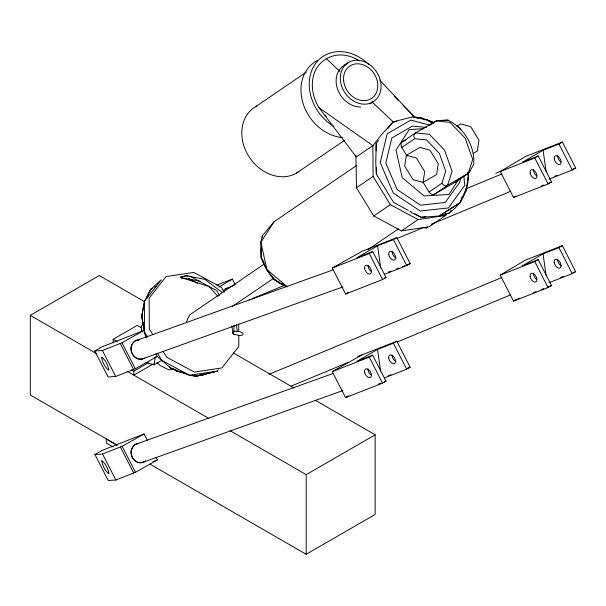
<?xml version="1.0" encoding="UTF-8"?>
<svg xmlns="http://www.w3.org/2000/svg" width="606" height="606" viewBox="0 0 606 606"><rect width="100%" height="100%" fill="white"/><g stroke="black" fill="none" stroke-linecap="round" stroke-linejoin="round"><path stroke-width="0.91" d="M378.508 140.433L376.174 143.41L375.773 162.893L376.371 174.202L393.62 202.434L408.3 210.32M261.489 253.179L261.239 257.785C265.595 270.034 273.245 282.275 286.305 286.335M262.322 237.507L262.421 235.658L274.063 221.72L356.449 165.567M261.497 244.604L260.845 250.861L261.239 257.785L266.981 269.7L274.018 279.464L286.54 286.729M262.239 237.446L262.421 235.658L260.845 242.211L261.239 257.785L264.08 262.603M145.463 362.426L154.076 364.827L155.257 357.404M406.391 155.242L404.672 166.036L412.974 179.626L422.996 182.414L436.57 174.581L438.289 163.787L429.987 150.197L419.966 147.402L406.391 155.242L416.405 158.037L424.715 171.619L422.996 182.414M411.194 212.471L421.344 217.334L439.282 215.994L448.94 213.206C461.931 204.23 469.786 188.466 467.946 172.718M144.046 303.667L141.759 316.234L144.501 333.255L146.311 337.625M462.257 196.374L460.355 202.502L439.282 215.994L460.355 202.502L466.234 188.413L468.529 176.232L467.862 172.612M467.438 179.74L468.529 176.232L467.537 172.604M461.022 177.528L459.348 182.83L445.183 202.502L420.625 205.184L397.18 189.61L385.802 163.075L391.824 137.994L412.428 126.101L426.556 127.396M423.2 182.467L429.033 192.011L441.872 183.254L445.743 171.384L439.373 153.416L426.503 139.888L414.663 138.721L401.816 147.478L407.164 156.219M142.637 313.56L141.759 316.234L144.607 332.164L147.561 337.004M149.705 292.175L150.583 289.501L161.34 279.805L144.41 301.379L141.759 316.234L142.736 319.892M186.534 321.635L189.542 314.969L264.155 264.11M146.735 297.834L150.583 289.501L152.053 288.426M143.304 322.392L141.274 326.884L141.713 331.588M469.476 171.922L473.74 164.4C475.096 146.379 464.241 127.98 448.016 120.132L438.108 120.586A4.606 3.757 55.7 0 0 436.153 120.995L415.519 132.911L402.679 141.66A4.606 3.757 55.7 0 0 401.816 147.478M427.336 227L426.571 228.212L423.518 227.667M274.063 221.72L260.845 242.211L266.981 269.7L287.471 286.911M459.083 178.725L448.917 194.488L424.071 195.973L402.164 177.566L396.021 150.061L409.239 129.563L423.965 128.684M387.848 128.525L393.105 121.829L412.959 116.791L420.708 117.7L433.904 122.639M155.969 353.904L157.257 356.419L170.559 368.009L189.572 375.288L195.715 376.265L217.168 371.16L218.334 369.675M355.911 155.128L356.487 187.746L373.743 215.986L401.46 230.886L429.063 226.75L445.66 215.441L446.827 213.956M451.281 210.229L448.94 213.206L445.258 213.751M359.585 60.903A39.019 31.823 55.7 0 0 342.791 55.032C331.315 54.108 320.013 60.433 315.203 70.963A39.019 31.823 55.7 0 0 319.014 107.739L356.29 156.962L372.887 145.652L381.356 134.858L393.105 121.829L396.786 121.276M255.74 106.618L306.303 72.152M344.428 65.243L348.579 62.418M370.016 103.914L372.781 102.028A23.225 18.945 55.7 0 0 368.849 64.107A23.225 18.945 55.7 0 0 340.405 80.53A23.225 18.945 55.7 0 0 372.781 102.028M296.402 173.157L344.632 140.281M430.108 125.116L436.153 120.995L450.084 122.374L465.234 138.289L472.725 159.423L468.173 173.392L455.333 182.141L434.691 194.056A4.606 3.757 55.7 0 1 429.033 192.011M356.487 187.746L373.084 176.437L372.887 145.652L319.014 107.739M232.643 306.227L273.836 278.146M373.743 215.986L390.34 204.676L418.057 219.569L445.66 215.441M434.691 194.056L447.531 185.307L468.173 173.392A4.606 3.757 55.7 0 0 469.809 170.536M368.122 249.536L398.43 228.871M401.46 230.886L418.057 219.569M515.926 300.152L519.062 298.22M218.789 287.176L232.386 279.086L234.961 284.116M548.975 179.134L572.253 170.021L575.7 168.029L562.398 142.054L525.417 156.53L500.253 171.513L513.547 197.495L515.986 196.041M562.353 245.657L558.906 247.649L543.052 253.853L522.364 265.799L538.211 259.595L551.513 285.577L548.066 287.57L513.502 301.099L500.2 275.116L525.372 260.141L562.353 245.657L575.655 271.639L572.208 273.632L548.93 282.744M513.502 301.099L515.941 299.652M117.072 445.107L30.3 395.006L30.3 315.362L99.27 275.548L144.296 301.538M402.679 141.66L406.641 139.372M456.704 126.192L460.696 123.889L470.718 126.677L479.02 140.266L477.301 151.061L473.309 153.371M113.148 342.928L113.148 339.307L137.289 325.369L141.349 327.71M94.794 350.972L101.687 346.988L143.955 330.437L122.018 342.776L102.414 350.495L94.794 350.972L108.095 376.955L115.716 376.477L135.32 368.759L157.257 356.419L154.613 357.457M131.54 369.834L133.843 371.16L148.447 362.729M153.318 363.903L133.843 375.144L133.843 371.16M154.076 364.827L162.06 360.214M396.869 237.62L393.423 239.605L377.576 245.816L356.881 257.762L372.735 251.551L386.03 277.533L382.583 279.525L345.602 294.008L332.3 268.026L362.312 251.149L396.869 237.62L410.171 263.595L406.724 265.587L384.31 274.366M562.398 142.054L558.952 144.039L543.105 150.25L522.41 162.196L538.264 155.984L551.558 181.967L548.112 183.959L513.547 197.495M332.3 268.026L369.281 253.543L372.735 251.551M495.753 173.271L534.81 157.977L538.264 155.984M156.098 457.439L157.386 459.954L135.449 472.294L115.844 480.013L108.224 480.49L94.922 454.508L101.823 450.523L144.084 433.972L147.516 440.683M384.265 377.977L406.679 369.198L410.126 367.206L396.824 341.223L393.377 343.216L377.53 349.42L356.836 361.365L372.69 355.161L385.984 381.144L382.537 383.136L345.556 397.612L332.255 371.637L362.267 354.76M332.255 371.637L369.236 357.154L372.69 355.161M500.2 275.116L534.765 261.587L538.211 259.595M230.045 430.684L306.181 474.642L375.152 434.82L375.152 514.464L306.181 554.285L149.818 464.007M152.189 288.577L150.583 289.501L144.41 301.379L144.607 332.164M154.591 287.206L156.196 286.29M192.11 375.288L195.715 376.265L202.555 375.099L204.177 374.167M94.922 454.508L102.55 454.03L122.147 446.311L144.084 433.972M347.988 396.248L345.556 397.612L348.798 395.832M235.06 284.865L225.47 288.857L227.242 288.206A9.757 7.242 67.4 0 0 223.243 291.236M466.256 188.746L502.026 173.877M249.164 300.008L250.907 299.281M252.657 298.561L284.934 285.138M397.475 238.347L423.647 227.47M431.502 224.205L510.888 191.201M268.996 374.326L501.935 277.48M290.948 386.204L348.533 362.267M397.385 341.951L510.797 294.804M232.386 279.086L216.736 285.176M554.566 176.308L557.209 175.27M573.056 169.066L575.7 168.029M541.219 186.019L543.802 185.004M548.975 182.982L551.558 181.967M388.454 272.102L391.059 271.079M396.271 269.041L398.877 268.019M402.354 266.663L404.959 265.64M406.694 264.958L410.171 263.595M384.31 278.207L386.03 277.533M357.767 356.517L396.824 341.223M560.686 277.503L563.322 276.465M573.011 272.677L575.655 271.639M533.409 292.668L535.999 291.653M541.166 289.63L543.756 288.615M547.203 287.267L551.513 285.577M152.985 461.681L157.386 459.954M388.408 375.712L391.014 374.69M406.649 368.569L410.126 367.206M378.227 384.181L380.81 383.166M384.265 381.818L385.984 381.144M332.952 269.912L135.274 340.898A9.757 8.522 70.3 0 0 131.04 350.063A9.757 8.522 70.3 0 0 137.418 358.654L139.668 359.184A9.757 8.522 70.3 0 0 144.001 358.297M142.062 359.01L342.996 286.896M137.342 443.721L332.944 373.523M142.046 462.628L342.981 390.514M199.866 374.766L202.555 375.099L215.812 371.38L195.715 376.265L192.117 375.084M425.942 216.645L421.344 217.334L414.822 213.827M180.656 276.912L188.011 275.813M217.168 371.16L189.572 375.288L161.855 360.396L157.416 353.139M173.445 369.312L168.862 369.865L160.31 365.645L156.992 362.365M137.365 340.133L138.857 340.049M448.016 120.132L438.108 120.586M394.726 122.071L393.105 121.829L371.963 101.808M181.399 371.864L176.8 371.16L170.559 368.009L169.294 366.645M200.715 374.819L202.555 375.099M180.24 277.419L200.412 281.282M183.739 372.713L176.8 371.16L186.709 373.834M429.533 125.124L410.853 120.102L387.166 133.782L380.242 162.613L393.317 193.117L420.276 211.017L448.501 207.934L464.787 185.315L463.825 176.035M418.382 118.412L412.959 116.791L427.351 119.98L434.116 122.632M233.431 334.217L239.862 335.633L242.862 334.906L242.991 333.126L239.582 331.52L234.976 331.187L232.325 332.346L233.431 334.217L231.727 325.93M170.559 368.009L175.952 369.774M279.752 282.464L274.018 279.464L272.132 276.253M281.389 283.32L283.032 284.176M420.708 117.7L424.783 119.89M409.929 211.199L411.557 212.077M189.746 276.109L216.653 290.569L219.607 295.41M194.011 281.343L188.458 278.298L197.548 283.358M233.522 353.056L294.107 388.029M315.393 400.324L375.152 434.82M113.148 339.307L117.208 341.648M30.3 315.362L96.612 353.646M127.351 371.395L208.759 418.398M116.799 445.115L106.255 439.024L106.255 443.001L113.148 446.986M432.979 123.488L427.351 119.98L432.055 123.094M222.341 292.622L204.843 279.336L185.512 275.601L180.543 277.313L181.3 278.199L184.891 278.73L209.115 286.585L217.902 296.357M326.27 58.54L339.913 71.455M394.498 96.574L398.43 100.581M403.013 105.255L414.799 117.269L379.697 80.159M458.204 126.449L461.075 130.093M373.084 176.437L390.34 204.676M224.349 292.175L221.387 287.335L193.67 272.435L166.074 276.571L149.137 298.152L149.334 328.937L152.78 334.588M163.135 351.525L166.589 357.176L194.306 372.069L221.91 367.94L238.84 346.359L238.772 335.163M558.952 144.039L572.253 170.021M534.81 157.977L548.112 183.959M558.906 247.649L572.208 273.632M534.765 261.587L548.066 287.57M393.423 239.605L406.724 265.587M369.281 253.543L382.583 279.525M393.377 343.216L406.679 369.198M369.236 357.154L382.537 383.136M122.018 342.776L135.32 368.759M120.246 343.466L133.547 369.448M102.414 350.495L115.716 376.477M122.147 446.311L135.449 472.294M120.374 447.008L133.676 472.983M102.55 454.03L115.844 480.013M543.105 150.25L546.082 171.498M543.052 253.853L546.036 275.109M377.576 245.816L380.682 267.988M377.53 349.42L380.636 371.599M236.37 324.468L237.332 331.853M465.862 188.822L465.878 191.625M376.174 143.41L376.22 150.871M376.326 167.665L376.371 174.202M238.696 323.968L238.749 331.429M233.946 325.331L233.984 331.861M306.181 474.642L306.181 554.285M144.145 358.214A9.757 8.522 70.3 0 1 131.472 351.775A9.757 8.522 70.3 0 1 138.842 339.936M560.823 161.938A4.878 2.818 60 0 1 557.687 155.81M536.681 175.876A4.878 2.818 60 0 1 533.553 169.748M371.16 271.443A4.878 2.818 60 0 1 368.024 265.314M396.195 257.982A4.878 2.818 60 0 1 392.165 251.384M144.13 461.833A9.757 8.522 70.3 0 1 131.457 455.394A9.757 8.522 70.3 0 1 138.827 443.554A9.757 8.522 70.3 0 0 135.267 444.516L133.502 445.91L131.343 450.061A9.757 8.522 70.3 0 0 135.274 460.908A9.757 8.522 70.3 0 0 145.493 460.878M396.15 361.585A4.878 2.818 60 0 1 392.112 354.987M371.114 375.046A4.878 2.818 60 0 1 367.978 368.925M536.636 279.48A4.878 2.818 60 0 1 533.507 273.359M561.679 266.019A4.878 2.818 60 0 1 557.641 259.421M441.872 183.254A4.606 3.757 55.7 0 0 447.531 185.307L452.084 171.339L444.592 150.205L429.449 134.29L415.519 132.911A4.606 3.757 55.7 0 0 414.663 138.721M456.636 180.679A4.606 3.757 55.7 0 1 455.333 182.141M342.466 137.562A42.534 34.693 55.7 0 1 303.174 103.823A42.534 34.693 55.7 0 1 317.733 60.342M333.898 126.396A42.534 34.693 55.7 0 1 313.62 66.607A42.534 34.693 55.7 0 1 368.63 64.35M298.72 171.649A39.019 31.823 55.7 0 1 248.778 156.303A39.019 31.823 55.7 0 1 257.368 105.755M360.555 107.004A23.225 18.945 55.7 0 1 337.375 88.605A23.225 18.945 55.7 0 1 346.677 64.175M326.505 117.109A39.019 31.823 55.7 0 1 325.217 115.807M101.649 357.472C102.444 362.161 104.883 367.183 108.557 370.221L108.822 369.978C108.027 365.289 105.58 360.267 101.906 357.229L101.649 357.472M101.778 461.007C102.573 465.696 105.02 470.718 108.686 473.756L108.951 473.513C108.156 468.824 105.717 463.802 102.043 460.765L101.778 461.007M348.844 292.183L345.602 294.008L348.844 292.228M530.144 172.801A4.878 2.818 60 0 0 535.757 178.399A4.878 2.818 60 0 0 534.719 171.013A4.878 2.818 60 0 0 530.144 172.801M554.278 158.863A4.878 2.818 60 0 0 559.891 164.468A4.878 2.818 60 0 0 558.853 157.075A4.878 2.818 60 0 0 554.278 158.863M388.749 254.429A4.878 2.818 60 0 0 394.362 260.035A4.878 2.818 60 0 0 393.332 252.641A4.878 2.818 60 0 0 388.749 254.429M364.615 268.367A4.878 2.818 60 0 0 370.228 273.965A4.878 2.818 60 0 0 369.19 266.579A4.878 2.818 60 0 0 364.615 268.367M364.57 371.978A4.878 2.818 60 0 0 370.183 377.576A4.878 2.818 60 0 0 369.145 370.183A4.878 2.818 60 0 0 364.57 371.978M388.704 358.04A4.878 2.818 60 0 0 394.317 363.638A4.878 2.818 60 0 0 393.279 356.252A4.878 2.818 60 0 0 388.704 358.04M554.232 262.474A4.878 2.818 60 0 0 559.846 268.072A4.878 2.818 60 0 0 558.808 260.686A4.878 2.818 60 0 0 554.232 262.474M530.091 276.412A4.878 2.818 60 0 0 535.704 282.01A4.878 2.818 60 0 0 534.674 274.616A4.878 2.818 60 0 0 530.091 276.412M343.647 80.803A19.506 15.915 55.7 0 0 370.842 98.854A19.506 15.915 55.7 0 0 367.539 67.008A19.506 15.915 55.7 0 0 343.647 80.803"/></g></svg>
